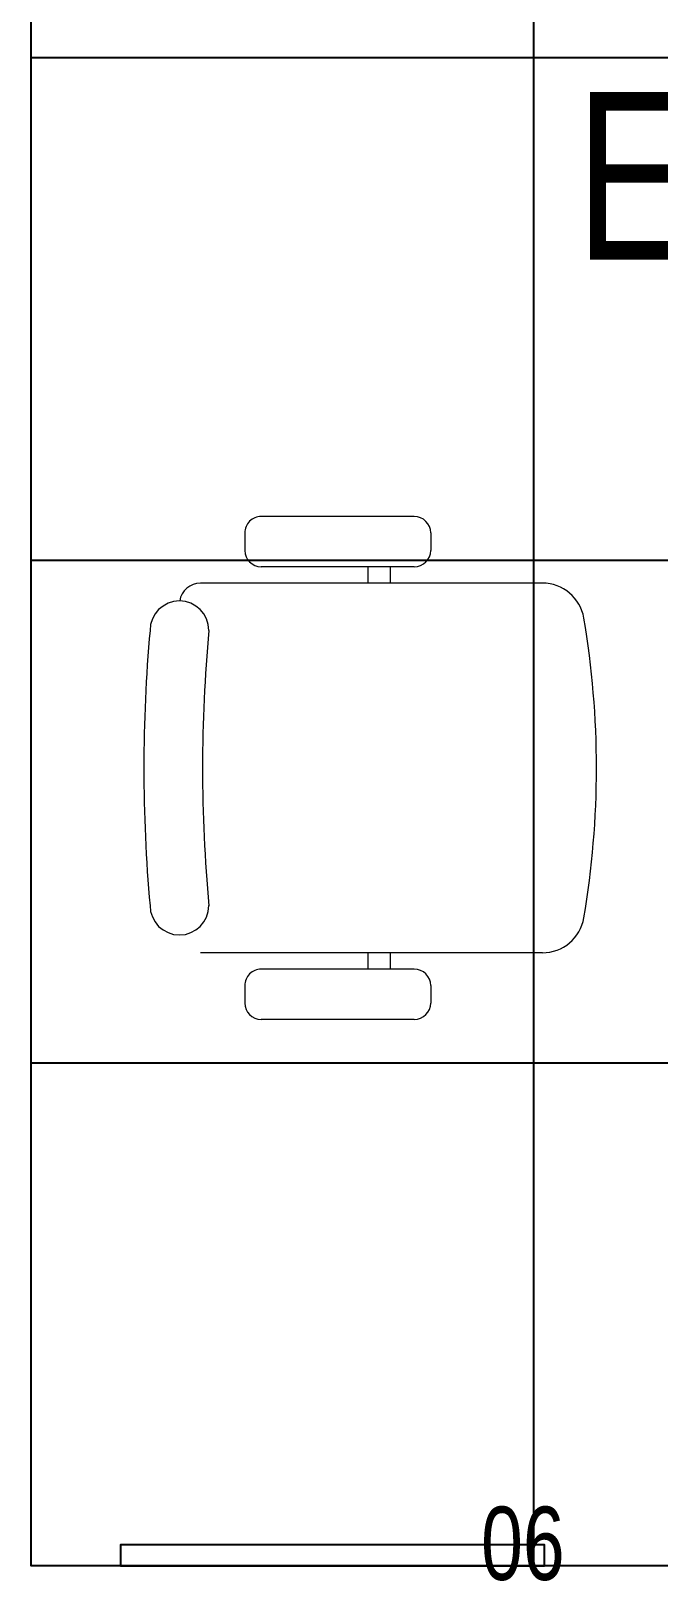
# Model space of a CAD drawing. Extents: x -509638 to 57327, y -29287 to 19916.
# Drawn here: x 39476 to 40225, y 5517 to 7367 of the extents above; entities that cross this region are included whole.
import ezdxf

# ---------------------------------------------------------------- set-up
doc = ezdxf.new("R2010")
doc.units = 0
doc.header["$LTSCALE"] = 0.25
doc.linetypes.add('DASHDOT', pattern=[25.4, 12.7, -6.35, 0, -6.35])
for name, color, linetype, lineweight in [('01-First Floor$0$72_EGR_BASE_TEXT', 252, 'Continuous', 5), ('01-First Floor$0$72_EGR_EQP_TAG', 142, 'Continuous', 5), ('01-First Floor$0$LOADING', 253, 'Continuous', 5), ('01-First Floor$0$NEW Wall', 166, 'Continuous', 5), ('01-First Floor$0$Walls', 251, 'Continuous', 5), ('E-LITE-CLNG-CNDT', 6, 'DASHDOT', 35)]:
    doc.layers.add(name, color=color, linetype=linetype, lineweight=lineweight)
doc.layers.add('01-First Floor$0$FALSE CEILING', color=251, linetype='Continuous')
doc.styles.add('01-First Floor$0$X3G_ENTITY_257CFD', font='swisscl.ttf', dxfattribs={"height": 200})
doc.styles.add('01-First Floor$0$X3G_ENTITY_9EC9', font='swisscl.ttf', dxfattribs={"height": 0.2})

# ---------------------------------------------------------------- blocks, each defined once
blk = doc.blocks.new('*X113')
at = {"color": 0}
for p, q in [((5, 3), (5, 3)), ((5, 3), (5, 3)), ((5, 3), (5, 3)), ((5, 3), (5, 3)), ((5, 3), (5, 3)), ((5, 3), (5, 3)), ((5, 3), (5, 3)), ((5, 3), (5, 3)), ((5, 3), (5, 3)), ((5, 3), (5, 3)), ((5, 3), (5, 3)), ((5, 3), (5, 3)), ((5, 3), (5, 3)), ((5, 3), (5, 3)), ((5, 3), (5, 3)), ((5, 3), (5, 3)), ((5, 3), (5, 3)), ((5, 3), (5, 3)), ((5, 3), (5, 3)), ((5, 3), (5, 3)), ((5, 3), (5, 3)), ((5, 3), (5, 3)), ((5, 3), (5, 3)), ((5, 3), (5, 3)), ((5, 3), (5, 3)), ((5, 3), (5, 3)), ((5, 3), (5, 3)), ((5, 3), (5, 3)), ((5, 3), (5, 3)), ((5, 3), (5, 3)), ((5, 3), (5, 3)), ((5, 3), (5, 3)), ((5, 3), (5, 3)), ((5, 3), (5, 3)), ((5, 3), (5, 3)), ((5, 3), (5, 3)), ((5, 3), (5, 3)), ((5, 3), (5, 3)), ((5, 3), (5, 3)), ((5, 3), (5, 3)), ((5, 3), (5, 3)), ((5, 3), (5, 3)), ((5, 3), (5, 3)), ((5, 3), (5, 3)), ((5, 3), (5, 3)), ((5, 3), (5, 3)), ((5, 3), (5, 3)), ((5, 3), (5, 3)), ((5, 3), (5, 3)), ((5, 3), (5, 3)), ((5, 3), (5, 3)), ((5, 3), (5, 3)), ((5, 3), (5, 3)), ((5, 3), (5, 3)), ((5, 3), (5, 3)), ((5, 3), (5, 3)), ((5, 3), (5, 3)), ((5, 3), (5, 3)), ((5, 3), (5, 3)), ((5, 3), (5, 3)), ((5, 3), (5, 3)), ((5, 3), (5, 3)), ((5, 3), (5, 3)), ((5, 3), (5, 3)), ((5, 3), (5, 3)), ((5, 3), (5, 3)), ((6, 3), (5, 3)), ((5, 3), (5, 3)), ((6, 3), (5, 3)), ((5, 3), (5, 3)), ((6, 3), (5, 3)), ((5, 3), (5, 3)), ((6, 3), (5, 3)), ((5, 3), (5, 3)), ((5, 3), (5, 3)), ((5, 3), (5, 3)), ((5, 3), (5, 3)), ((5, 3), (5, 3)), ((5, 3), (5, 3)), ((5, 3), (5, 3)), ((5, 3), (5, 3)), ((5, 3), (5, 3)), ((5, 3), (5, 3)), ((5, 3), (5, 3)), ((5, 3), (5, 3)), ((5, 3), (5, 3)), ((5, 3), (5, 3)), ((5, 3), (5, 3)), ((5, 3), (5, 3)), ((5, 3), (5, 3)), ((5, 3), (5, 3)), ((5, 3), (5, 3)), ((5, 3), (5, 3)), ((5, 3), (5, 3)), ((5, 3), (5, 3)), ((5, 3), (5, 3)), ((6, 3), (6, 3)), ((6, 3), (6, 3)), ((6, 3), (6, 3)), ((6, 3), (6, 3)), ((6, 3), (6, 3)), ((6, 3), (6, 3)), ((6, 3), (6, 3)), ((6, 3), (6, 3)), ((6, 3), (6, 3)), ((6, 3), (6, 3)), ((6, 3), (6, 3)), ((6, 3), (6, 3)), ((6, 3), (6, 3)), ((6, 3), (6, 3)), ((6, 3), (6, 3)), ((6, 3), (6, 3)), ((6, 3), (6, 3)), ((6, 3), (6, 3)), ((6, 3), (6, 3)), ((6, 3), (6, 3)), ((6, 3), (6, 3)), ((6, 3), (6, 3)), ((6, 3), (6, 3)), ((6, 3), (6, 3)), ((6, 3), (6, 3)), ((6, 3), (6, 3)), ((6, 3), (6, 3)), ((6, 3), (6, 3)), ((6, 3), (6, 3)), ((6, 3), (6, 3)), ((6, 3), (6, 3)), ((6, 3), (6, 3)), ((6, 3), (6, 3)), ((6, 3), (6, 3)), ((6, 3), (6, 3)), ((6, 3), (6, 3)), ((6, 3), (6, 3)), ((6, 3), (6, 3)), ((6, 3), (6, 3)), ((6, 3), (6, 3)), ((6, 3), (6, 3)), ((6, 3), (6, 3)), ((6, 3), (6, 3)), ((6, 3), (6, 3)), ((6, 3), (6, 3)), ((6, 3), (6, 3)), ((6, 3), (6, 3)), ((6, 3), (6, 3)), ((6, 3), (6, 3)), ((6, 3), (6, 3)), ((6, 3), (6, 3)), ((6, 3), (6, 3)), ((6, 3), (6, 3)), ((6, 3), (6, 3)), ((6, 3), (6, 3)), ((6, 3), (6, 3)), ((6, 3), (6, 3)), ((6, 3), (6, 3)), ((6, 3), (6, 3)), ((6, 3), (6, 3)), ((6, 3), (6, 3)), ((6, 3), (6, 3)), ((6, 3), (6, 3)), ((6, 3), (6, 3)), ((6, 3), (6, 3)), ((6, 3), (6, 3)), ((6, 3), (6, 3)), ((6, 3), (6, 3)), ((6, 3), (6, 3)), ((6, 3), (6, 3)), ((6, 3), (6, 3)), ((6, 3), (6, 3)), ((6, 3), (6, 3)), ((6, 3), (6, 3)), ((6, 3), (6, 3)), ((6, 3), (6, 3)), ((6, 3), (6, 3)), ((6, 3), (6, 3)), ((6, 3), (6, 3)), ((6, 3), (6, 3)), ((6, 3), (6, 3)), ((6, 3), (6, 3)), ((6, 3), (6, 3)), ((6, 3), (6, 3)), ((6, 3), (6, 3)), ((6, 3), (6, 3)), ((6, 3), (6, 3)), ((6, 3), (6, 3)), ((6, 3), (6, 3)), ((6, 3), (6, 3)), ((6, 3), (6, 3)), ((6, 3), (6, 3)), ((6, 3), (6, 3)), ((6, 3), (6, 3)), ((6, 3), (6, 3)), ((6, 3), (6, 3)), ((6, 3), (6, 3)), ((6, 3), (6, 3)), ((6, 3), (6, 3)), ((6, 3), (6, 3)), ((6, 3), (6, 3)), ((6, 3), (6, 3)), ((6, 3), (6, 3)), ((6, 3), (6, 3)), ((6, 3), (6, 3)), ((6, 3), (6, 3)), ((6, 3), (6, 3)), ((6, 3), (6, 3)), ((6, 3), (6, 3)), ((6, 3), (6, 3)), ((6, 3), (6, 3)), ((6, 3), (6, 3)), ((6, 3), (6, 3)), ((6, 3), (6, 3)), ((6, 3), (6, 3)), ((6, 3), (6, 3)), ((6, 3), (6, 3)), ((6, 3), (6, 3)), ((6, 3), (6, 3)), ((6, 3), (6, 3)), ((6, 3), (6, 3)), ((6, 3), (6, 3)), ((6, 3), (6, 3)), ((6, 3), (6, 3)), ((6, 3), (6, 3)), ((6, 3), (6, 3)), ((6, 3), (6, 3)), ((6, 3), (6, 3)), ((6, 3), (6, 3)), ((6, 3), (6, 3)), ((6, 3), (6, 3)), ((6, 3), (6, 3)), ((6, 3), (6, 3)), ((6, 3), (6, 3)), ((6, 3), (6, 3)), ((6, 3), (6, 3)), ((6, 3), (6, 3)), ((6, 3), (6, 3)), ((6, 3), (6, 3)), ((6, 3), (6, 3)), ((6, 3), (6, 3)), ((6, 3), (6, 3)), ((6, 3), (6, 3)), ((6, 3), (6, 3)), ((6, 3), (6, 3)), ((6, 3), (6, 3)), ((6, 3), (6, 3)), ((6, 3), (6, 3)), ((6, 3), (6, 3)), ((6, 3), (6, 3)), ((6, 3), (6, 3)), ((6, 3), (6, 3)), ((6, 3), (6, 3)), ((6, 3), (6, 3)), ((6, 3), (6, 3)), ((6, 3), (6, 3)), ((6, 3), (6, 3)), ((6, 3), (6, 3)), ((6, 3), (6, 3)), ((6, 3), (6, 3)), ((6, 3), (6, 3)), ((6, 3), (6, 3)), ((6, 3), (6, 3)), ((6, 3), (6, 3)), ((6, 3), (6, 3)), ((6, 3), (6, 3)), ((6, 3), (6, 3)), ((6, 3), (6, 3)), ((6, 3), (6, 3)), ((6, 3), (6, 3)), ((6, 3), (6, 3)), ((6, 3), (6, 3)), ((6, 3), (6, 3)), ((6, 3), (6, 3)), ((6, 3), (6, 3)), ((6, 3), (6, 3)), ((6, 3), (6, 3)), ((6, 3), (6, 3)), ((6, 3), (6, 3)), ((6, 3), (6, 3)), ((6, 3), (6, 3)), ((6, 3), (6, 3)), ((6, 3), (6, 3)), ((6, 3), (6, 3)), ((6, 3), (6, 3)), ((6, 3), (6, 3)), ((6, 3), (6, 3)), ((6, 3), (6, 3)), ((6, 3), (6, 3)), ((6, 3), (6, 3)), ((6, 3), (6, 3)), ((6, 3), (6, 3)), ((6, 3), (6, 3)), ((6, 3), (6, 3)), ((6, 3), (6, 3)), ((6, 3), (6, 3)), ((6, 3), (6, 3)), ((6, 3), (6, 3)), ((6, 3), (6, 3)), ((6, 3), (6, 3)), ((6, 3), (6, 3)), ((6, 3), (6, 3)), ((6, 3), (6, 3)), ((6, 3), (6, 3)), ((6, 3), (5, 3)), ((6, 3), (5, 3)), ((6, 3), (5, 3)), ((6, 3), (5, 3)), ((6, 3), (5, 3)), ((6, 3), (6, 3)), ((6, 3), (6, 3)), ((6, 3), (6, 3)), ((6, 3), (6, 3)), ((6, 3), (6, 3)), ((6, 3), (6, 3)), ((6, 3), (6, 3)), ((6, 3), (6, 3)), ((6, 3), (6, 3)), ((6, 3), (6, 3)), ((6, 3), (6, 3)), ((6, 3), (6, 3)), ((6, 3), (6, 3)), ((6, 3), (6, 3)), ((6, 3), (6, 3)), ((6, 3), (6, 3)), ((6, 3), (6, 3)), ((6, 3), (6, 3)), ((6, 3), (6, 3)), ((6, 3), (6, 3)), ((6, 3), (6, 3)), ((6, 3), (6, 3)), ((6, 3), (6, 3)), ((6, 3), (6, 3)), ((6, 3), (6, 3)), ((6, 3), (6, 3)), ((6, 3), (6, 3)), ((6, 3), (6, 3)), ((6, 3), (6, 3)), ((6, 3), (6, 3)), ((6, 3), (6, 3)), ((6, 3), (6, 3)), ((6, 3), (6, 3)), ((6, 3), (6, 3)), ((6, 3), (6, 3)), ((6, 3), (6, 3)), ((6, 3), (6, 3)), ((6, 3), (6, 3)), ((6, 3), (6, 3)), ((6, 3), (6, 3)), ((6, 3), (6, 3)), ((6, 3), (6, 3)), ((6, 3), (6, 3)), ((6, 3), (6, 3)), ((6, 3), (6, 3)), ((6, 3), (6, 3)), ((6, 3), (6, 3)), ((6, 3), (6, 3)), ((6, 3), (6, 3)), ((6, 3), (6, 3)), ((6, 3), (6, 3)), ((6, 3), (6, 3)), ((6, 3), (6, 3)), ((6, 3), (6, 3)), ((6, 3), (6, 3)), ((6, 3), (6, 3)), ((6, 3), (6, 3)), ((6, 3), (6, 3)), ((6, 3), (6, 3)), ((6, 3), (6, 3)), ((6, 3), (6, 3)), ((6, 3), (6, 3)), ((6, 3), (6, 3)), ((6, 3), (6, 3)), ((6, 3), (6, 3)), ((6, 3), (6, 3)), ((6, 3), (6, 3)), ((6, 3), (6, 3)), ((6, 3), (6, 3)), ((6, 3), (6, 3)), ((6, 3), (6, 3)), ((6, 3), (6, 3)), ((6, 3), (6, 3)), ((6, 3), (6, 3)), ((6, 3), (6, 3)), ((6, 3), (6, 3)), ((6, 3), (6, 3)), ((6, 3), (6, 3)), ((6, 3), (6, 3)), ((6, 3), (6, 3)), ((6, 3), (6, 3)), ((6, 3), (6, 3)), ((6, 3), (6, 3)), ((6, 3), (6, 3)), ((6, 3), (6, 3)), ((6, 3), (6, 3)), ((6, 3), (6, 3)), ((6, 3), (6, 3)), ((6, 3), (6, 3)), ((6, 3), (6, 3)), ((6, 3), (6, 3)), ((6, 3), (6, 3)), ((6, 3), (6, 3)), ((6, 3), (6, 3)), ((6, 3), (6, 3)), ((6, 3), (6, 3)), ((6, 3), (6, 3)), ((6, 3), (6, 3)), ((6, 3), (6, 3)), ((6, 3), (6, 3)), ((6, 3), (6, 3)), ((6, 3), (6, 3)), ((6, 3), (6, 3)), ((6, 3), (6, 3)), ((6, 3), (6, 3)), ((6, 3), (6, 3)), ((6, 3), (6, 3)), ((6, 3), (6, 3)), ((6, 3), (6, 3)), ((6, 3), (6, 3)), ((6, 3), (6, 3)), ((6, 3), (6, 3)), ((6, 3), (6, 3)), ((6, 3), (6, 3)), ((6, 3), (6, 3)), ((6, 3), (6, 3)), ((6, 3), (6, 3)), ((6, 3), (6, 3)), ((6, 3), (6, 3)), ((6, 3), (6, 3)), ((6, 3), (6, 3)), ((6, 3), (6, 3)), ((6, 3), (6, 3)), ((6, 3), (6, 3)), ((6, 3), (6, 3)), ((6, 3), (6, 3)), ((6, 3), (6, 3)), ((6, 3), (6, 3)), ((6, 3), (6, 3)), ((6, 3), (6, 3)), ((6, 3), (6, 3)), ((6, 3), (6, 3)), ((6, 3), (6, 3)), ((6, 3), (6, 3)), ((6, 3), (6, 3)), ((6, 3), (6, 3)), ((6, 3), (6, 3)), ((6, 3), (6, 3)), ((6, 3), (6, 3)), ((6, 3), (6, 3)), ((6, 3), (6, 3)), ((6, 3), (6, 3)), ((6, 3), (6, 3)), ((6, 3), (6, 3)), ((6, 3), (6, 3)), ((6, 3), (6, 3)), ((6, 3), (6, 3)), ((6, 3), (6, 3)), ((6, 3), (6, 3)), ((6, 3), (6, 3)), ((6, 3), (6, 3)), ((6, 3), (6, 3)), ((6, 3), (6, 3)), ((6, 3), (6, 3)), ((6, 3), (6, 3)), ((6, 3), (6, 3)), ((6, 3), (6, 3)), ((6, 3), (6, 3)), ((6, 3), (6, 3)), ((6, 3), (6, 3)), ((6, 3), (6, 3)), ((6, 3), (6, 3)), ((6, 3), (6, 3)), ((6, 3), (6, 3)), ((6, 3), (6, 3)), ((6, 3), (6, 3)), ((6, 3), (6, 3)), ((6, 3), (6, 3)), ((6, 3), (6, 3)), ((6, 3), (6, 3)), ((6, 3), (6, 3)), ((6, 3), (6, 3)), ((6, 3), (6, 3)), ((6, 3), (6, 3)), ((6, 3), (6, 3)), ((6, 3), (6, 3)), ((6, 3), (6, 3)), ((6, 3), (6, 3)), ((6, 3), (6, 3)), ((6, 3), (6, 3)), ((6, 3), (6, 3)), ((6, 3), (6, 3)), ((6, 3), (6, 3)), ((6, 3), (6, 3)), ((6, 3), (6, 3)), ((6, 3), (6, 3)), ((6, 3), (6, 3)), ((6, 3), (6, 3)), ((6, 3), (6, 3)), ((6, 3), (6, 3)), ((6, 3), (6, 3)), ((6, 3), (6, 3)), ((6, 3), (6, 3)), ((6, 3), (6, 3)), ((6, 3), (6, 3)), ((6, 3), (6, 3)), ((6, 3), (6, 3)), ((6, 3), (6, 3)), ((6, 3), (6, 3)), ((6, 3), (6, 3)), ((6, 3), (6, 3)), ((6, 3), (6, 3)), ((6, 3), (6, 3)), ((6, 3), (6, 3)), ((6, 3), (6, 3)), ((6, 3), (6, 3)), ((6, 3), (6, 3)), ((6, 3), (6, 3)), ((6, 3), (6, 3)), ((6, 3), (6, 3)), ((6, 3), (6, 3)), ((6, 3), (6, 3)), ((6, 3), (6, 3)), ((6, 3), (6, 3)), ((6, 3), (6, 3)), ((6, 3), (6, 3)), ((6, 3), (6, 3)), ((6, 3), (6, 3)), ((6, 3), (6, 3)), ((6, 3), (6, 3)), ((6, 3), (6, 3)), ((6, 3), (6, 3)), ((6, 3), (6, 3)), ((6, 3), (6, 3)), ((6, 3), (6, 3)), ((6, 3), (6, 3)), ((6, 3), (6, 3)), ((6, 3), (6, 3)), ((6, 3), (6, 3)), ((6, 3), (6, 3)), ((6, 3), (6, 3)), ((6, 3), (6, 3)), ((6, 3), (6, 3)), ((6, 3), (6, 3)), ((6, 3), (6, 3)), ((6, 3), (6, 3)), ((6, 3), (6, 3)), ((6, 3), (6, 3)), ((6, 3), (6, 3)), ((6, 3), (6, 3)), ((6, 3), (6, 3)), ((6, 3), (6, 3)), ((6, 3), (6, 3)), ((6, 3), (6, 3)), ((6, 3), (6, 3)), ((6, 3), (6, 3)), ((6, 3), (6, 3)), ((6, 3), (6, 3)), ((6, 3), (6, 3)), ((6, 3), (6, 3)), ((6, 3), (6, 3)), ((6, 3), (6, 3)), ((6, 3), (6, 3)), ((6, 3), (6, 3)), ((6, 3), (6, 3)), ((6, 3), (6, 3)), ((6, 3), (6, 3)), ((6, 3), (6, 3)), ((6, 3), (6, 3)), ((6, 3), (6, 3)), ((6, 3), (6, 3)), ((6, 3), (6, 3)), ((6, 3), (6, 3)), ((6, 3), (6, 3)), ((6, 3), (6, 3)), ((6, 3), (6, 3)), ((6, 3), (6, 3)), ((6, 3), (6, 3)), ((6, 3), (6, 3)), ((6, 3), (6, 3)), ((6, 3), (6, 3)), ((6, 3), (6, 3)), ((6, 3), (6, 3)), ((6, 3), (6, 3)), ((6, 3), (6, 3)), ((6, 3), (6, 3)), ((6, 3), (6, 3)), ((6, 3), (6, 3)), ((6, 3), (6, 3)), ((6, 3), (6, 3)), ((6, 3), (6, 3)), ((6, 3), (6, 3)), ((6, 3), (6, 3)), ((6, 3), (6, 3)), ((6, 3), (6, 3)), ((6, 3), (6, 3)), ((6, 3), (6, 3)), ((6, 3), (6, 3)), ((6, 3), (6, 3)), ((6, 3), (6, 3)), ((6, 3), (6, 3)), ((6, 3), (6, 3)), ((6, 3), (6, 3)), ((6, 3), (6, 3)), ((6, 3), (6, 3)), ((6, 3), (6, 3)), ((6, 3), (6, 3)), ((6, 3), (6, 3)), ((6, 3), (6, 3)), ((6, 3), (6, 3)), ((6, 3), (6, 3)), ((6, 3), (6, 3)), ((6, 3), (6, 3)), ((6, 3), (6, 3)), ((6, 3), (6, 3)), ((6, 3), (6, 3)), ((6, 3), (6, 3)), ((6, 3), (6, 3)), ((6, 3), (6, 3)), ((6, 3), (6, 3)), ((6, 3), (6, 3)), ((6, 3), (6, 3)), ((6, 3), (6, 3)), ((6, 3), (6, 3)), ((6, 3), (6, 3)), ((6, 3), (6, 3)), ((6, 3), (6, 3))]:
    blk.add_line(p, q, dxfattribs=at)
blk = doc.blocks.new('*X114')
at = {"color": 0}
for p, q in [((13, 1), (13, 1)), ((13, 1), (13, 1)), ((13, 1), (13, 1)), ((13, 1), (13, 1)), ((13, 1), (13, 1)), ((13, 1), (13, 1)), ((13, 1), (13, 1)), ((13, 1), (13, 1)), ((13, 1), (13, 1)), ((13, 1), (13, 1)), ((13, 1), (13, 1)), ((13, 1), (13, 1)), ((13, 1), (13, 1)), ((13, 1), (13, 1)), ((13, 1), (13, 1)), ((13, 1), (14, 1)), ((13, 1), (14, 1)), ((13, 1), (14, 1)), ((13, 1), (13, 1)), ((13, 1), (13, 1)), ((13, 1), (13, 1)), ((13, 1), (13, 1)), ((13, 1), (13, 1)), ((13, 1), (13, 1)), ((13, 1), (13, 1)), ((13, 1), (13, 1)), ((13, 1), (13, 1)), ((13, 1), (13, 1)), ((13, 1), (13, 1)), ((13, 1), (13, 1)), ((13, 1), (13, 1)), ((13, 1), (13, 1)), ((13, 1), (13, 1)), ((13, 1), (13, 1)), ((13, 1), (13, 1)), ((13, 1), (13, 1)), ((13, 1), (13, 1)), ((13, 1), (13, 1)), ((13, 1), (13, 1)), ((13, 1), (13, 1)), ((13, 1), (13, 1)), ((13, 1), (13, 1)), ((13, 1), (13, 1)), ((13, 1), (13, 1)), ((13, 1), (13, 1)), ((13, 1), (13, 1)), ((13, 1), (13, 1)), ((13, 1), (13, 1)), ((13, 1), (13, 1)), ((13, 1), (13, 1)), ((13, 1), (13, 1)), ((13, 1), (13, 1)), ((13, 1), (13, 1)), ((13, 1), (13, 1)), ((13, 1), (13, 1)), ((13, 1), (13, 1)), ((13, 1), (13, 1)), ((13, 1), (13, 1)), ((13, 1), (13, 1)), ((13, 1), (13, 1)), ((13, 1), (13, 1)), ((13, 1), (13, 1)), ((13, 1), (13, 1)), ((13, 1), (13, 1)), ((13, 1), (13, 1)), ((13, 1), (13, 1)), ((13, 1), (13, 1)), ((13, 1), (13, 1)), ((13, 1), (13, 1)), ((13, 1), (13, 1)), ((13, 1), (13, 1)), ((13, 1), (13, 1)), ((13, 1), (13, 1)), ((13, 1), (13, 1)), ((13, 1), (13, 1)), ((13, 1), (13, 1)), ((13, 1), (13, 1)), ((13, 1), (13, 1)), ((13, 1), (13, 1)), ((13, 1), (13, 1)), ((13, 1), (13, 1)), ((13, 1), (13, 1)), ((13, 1), (13, 1)), ((13, 1), (13, 1)), ((13, 1), (13, 1)), ((13, 1), (13, 1)), ((13, 1), (13, 1)), ((13, 1), (13, 1)), ((13, 1), (13, 1)), ((13, 1), (13, 1)), ((13, 1), (13, 1)), ((13, 1), (13, 1)), ((13, 1), (13, 1)), ((13, 1), (13, 1)), ((13, 1), (13, 1)), ((13, 1), (13, 1)), ((13, 1), (13, 1)), ((13, 1), (13, 1)), ((13, 1), (13, 1)), ((13, 1), (13, 1)), ((13, 1), (13, 1)), ((13, 1), (13, 1)), ((13, 1), (13, 1)), ((13, 1), (13, 1)), ((13, 1), (13, 1)), ((13, 1), (13, 1)), ((13, 1), (13, 1)), ((13, 1), (13, 1)), ((13, 1), (13, 1)), ((13, 1), (13, 1)), ((13, 1), (13, 1)), ((13, 1), (13, 1)), ((13, 1), (13, 1)), ((13, 1), (13, 1)), ((13, 1), (13, 1)), ((13, 1), (13, 1)), ((13, 1), (13, 1)), ((13, 1), (13, 1)), ((13, 1), (13, 1)), ((13, 1), (13, 1)), ((13, 1), (13, 1)), ((13, 1), (13, 1)), ((13, 1), (13, 1)), ((13, 1), (14, 1)), ((13, 0), (13, 0)), ((13, 0), (13, 0)), ((13, 0), (13, 0)), ((13, 0), (13, 0)), ((13, 0), (13, 0)), ((13, 0), (13, 0)), ((13, 0), (13, 0)), ((13, 0), (13, 0)), ((13, 0), (13, 0)), ((13, 0), (13, 0)), ((13, 0), (13, 0)), ((13, 0), (13, 0)), ((13, 0), (13, 0)), ((13, 0), (13, 0)), ((13, 0), (13, 0)), ((13, 0), (13, 0)), ((13, 0), (13, 0)), ((13, 0), (13, 0)), ((13, 0), (13, 0)), ((13, 0), (13, 0)), ((13, 0), (13, 0)), ((13, 0), (13, 0)), ((13, 0), (13, 0)), ((13, 0), (13, 0)), ((13, 0), (13, 0)), ((13, 0), (13, 0)), ((13, 0), (13, 0)), ((13, 0), (13, 0)), ((13, 0), (13, 0)), ((13, 0), (13, 0)), ((13, 0), (13, 0)), ((13, 0), (13, 0)), ((13, 0), (13, 0)), ((13, 0), (13, 0)), ((13, 0), (13, 0)), ((13, 0), (13, 0)), ((13, 0), (13, 0)), ((13, 0), (13, 0)), ((13, 0), (13, 0)), ((13, 0), (13, 0)), ((13, 0), (13, 0)), ((13, 0), (13, 0)), ((13, 0), (13, 0)), ((13, 0), (13, 0)), ((13, 0), (13, 0)), ((13, 0), (13, 0)), ((13, 0), (13, 0)), ((13, 0), (13, 0)), ((13, 0), (14, 0)), ((13, 0), (14, 0)), ((13, 0), (13, 0)), ((13, 0), (14, 0)), ((14, 1), (14, 1)), ((14, 1), (14, 1)), ((14, 1), (14, 1)), ((14, 1), (14, 1)), ((14, 1), (14, 1)), ((14, 1), (14, 1)), ((14, 1), (14, 1)), ((14, 1), (14, 1)), ((14, 1), (14, 1)), ((14, 1), (14, 1)), ((14, 1), (14, 1)), ((14, 1), (14, 1)), ((14, 1), (14, 1)), ((14, 1), (14, 1)), ((14, 1), (14, 1)), ((14, 1), (14, 1)), ((14, 1), (14, 1)), ((14, 1), (14, 1)), ((14, 1), (14, 1)), ((14, 1), (14, 1)), ((14, 1), (14, 1)), ((14, 1), (14, 1)), ((14, 1), (14, 1)), ((14, 1), (14, 1)), ((14, 1), (14, 1)), ((14, 1), (14, 1)), ((14, 1), (14, 1)), ((14, 1), (14, 1)), ((14, 1), (14, 1)), ((14, 1), (14, 1)), ((14, 1), (14, 1)), ((14, 1), (14, 1)), ((14, 1), (14, 1)), ((14, 1), (14, 1)), ((14, 1), (14, 1)), ((14, 1), (14, 1)), ((14, 1), (14, 1)), ((14, 1), (14, 1)), ((14, 1), (14, 1)), ((14, 1), (14, 1)), ((14, 1), (14, 1)), ((14, 1), (14, 1)), ((14, 1), (14, 1)), ((14, 1), (14, 1)), ((14, 1), (14, 1)), ((14, 1), (14, 1)), ((14, 1), (14, 1)), ((14, 1), (14, 1)), ((14, 1), (14, 1)), ((14, 1), (14, 1)), ((14, 1), (14, 1)), ((14, 1), (14, 1)), ((14, 1), (14, 1)), ((14, 1), (14, 1)), ((14, 1), (14, 1)), ((14, 1), (14, 1)), ((14, 1), (14, 1)), ((14, 1), (14, 1)), ((14, 1), (14, 1)), ((14, 1), (14, 1)), ((14, 1), (14, 1)), ((14, 1), (14, 1)), ((14, 1), (14, 1)), ((14, 1), (14, 1)), ((14, 1), (14, 1)), ((14, 1), (14, 1)), ((14, 1), (14, 1)), ((14, 1), (14, 1)), ((14, 1), (14, 1)), ((14, 1), (14, 1)), ((14, 1), (14, 1)), ((14, 1), (14, 1)), ((14, 1), (14, 1)), ((14, 1), (14, 1)), ((14, 1), (14, 1)), ((14, 1), (14, 1)), ((14, 1), (14, 1)), ((14, 1), (14, 1)), ((14, 1), (14, 1)), ((14, 1), (14, 1)), ((14, 1), (14, 1)), ((14, 1), (14, 1)), ((14, 1), (14, 1)), ((14, 1), (14, 1)), ((14, 1), (14, 1)), ((14, 1), (14, 1)), ((14, 1), (14, 1)), ((14, 1), (14, 1)), ((14, 1), (14, 1)), ((14, 1), (14, 1)), ((14, 1), (14, 1)), ((14, 1), (14, 1)), ((14, 1), (14, 1)), ((14, 1), (14, 1)), ((14, 0), (14, 0)), ((14, 0), (14, 0)), ((14, 0), (14, 0)), ((14, 0), (14, 0)), ((14, 0), (14, 0)), ((14, 0), (14, 0)), ((14, 0), (14, 0)), ((14, 0), (14, 0)), ((14, 0), (14, 0)), ((14, 0), (14, 0)), ((14, 0), (14, 0)), ((14, 0), (14, 0)), ((14, 0), (14, 0)), ((14, 0), (14, 0)), ((14, 0), (14, 0)), ((14, 0), (14, 0)), ((14, 0), (14, 0)), ((14, 0), (14, 0)), ((14, 0), (14, 0)), ((14, 0), (14, 0)), ((14, 0), (14, 0)), ((14, 0), (14, 0)), ((14, 0), (14, 0)), ((14, 0), (14, 0)), ((14, 0), (14, 0)), ((14, 0), (14, 0)), ((14, 0), (14, 0)), ((14, 0), (14, 0)), ((14, 0), (14, 0)), ((14, 0), (14, 0)), ((14, 0), (14, 0)), ((14, 0), (14, 0)), ((14, 0), (14, 0)), ((14, 0), (14, 0)), ((14, 0), (14, 0)), ((14, 0), (14, 0)), ((14, 0), (14, 0)), ((14, 0), (14, 0)), ((14, 0), (14, 0)), ((14, 0), (14, 0)), ((14, 0), (14, 0)), ((14, 0), (14, 0)), ((14, 0), (14, 0)), ((14, 0), (14, 0)), ((14, 0), (14, 0)), ((14, 0), (14, 0)), ((14, 0), (14, 0)), ((14, 0), (14, 0)), ((13, 0), (13, 0)), ((13, 0), (14, 0)), ((13, 0), (13, 0)), ((13, 0), (14, 0)), ((13, 0), (13, 0)), ((13, 0), (14, 0)), ((13, 0), (13, 0)), ((13, 0), (13, 0)), ((13, 0), (13, 0)), ((13, 0), (13, 0)), ((13, 0), (14, 0)), ((13, 0), (13, 0)), ((13, 0), (14, 0)), ((13, 0), (13, 0)), ((13, 0), (14, 0)), ((13, 0), (13, 0)), ((13, 0), (14, 0)), ((13, 0), (13, 0)), ((13, 0), (14, 0)), ((13, 0), (13, 0)), ((13, 0), (14, 0)), ((13, 0), (13, 0)), ((13, 0), (14, 0)), ((13, 0), (13, 0)), ((13, 0), (13, 0)), ((13, 0), (13, 0)), ((13, 0), (14, 0)), ((13, 0), (13, 0)), ((13, 0), (14, 0)), ((13, 0), (13, 0)), ((13, 0), (14, 0)), ((13, 0), (13, 0)), ((13, 0), (14, 0)), ((13, 0), (13, 0)), ((13, 0), (13, 0)), ((13, 0), (13, 0)), ((13, 0), (13, 0)), ((13, 0), (13, 0)), ((13, 0), (13, 0)), ((13, 0), (13, 0)), ((13, 0), (13, 0)), ((13, 0), (13, 0)), ((13, 0), (13, 0)), ((13, 0), (13, 0)), ((13, 0), (13, 0)), ((13, 0), (13, 0)), ((13, 0), (13, 0)), ((13, 0), (13, 0)), ((13, 0), (13, 0)), ((13, 0), (13, 0)), ((13, 0), (13, 0)), ((13, 0), (13, 0)), ((13, 0), (13, 0)), ((13, 0), (13, 0)), ((13, 0), (13, 0)), ((13, 0), (13, 0)), ((13, 0), (13, 0)), ((13, 0), (13, 0)), ((13, 0), (13, 0)), ((13, 0), (13, 0)), ((13, 0), (13, 0)), ((13, 0), (13, 0)), ((13, 0), (13, 0)), ((13, 0), (13, 0)), ((13, -1), (13, -1)), ((13, -1), (13, -1)), ((13, -1), (13, -1)), ((13, -1), (13, -1)), ((13, -1), (13, -1)), ((13, -1), (14, -1)), ((13, -1), (13, -1)), ((14, 0), (14, 0)), ((14, 0), (14, 0)), ((14, 0), (14, 0)), ((14, 0), (14, 0)), ((14, 0), (14, 0)), ((14, 0), (14, 0)), ((14, 0), (14, 0)), ((14, 0), (14, 0)), ((14, 0), (14, 0)), ((14, 0), (14, 0)), ((14, 0), (14, 0)), ((14, 0), (14, 0)), ((14, 0), (14, 0)), ((14, 0), (14, 0)), ((14, 0), (14, 0)), ((13, 0), (14, 0)), ((14, 0), (14, 0)), ((14, 0), (14, 0)), ((14, 0), (14, 0)), ((14, 0), (14, 0)), ((14, 0), (14, 0)), ((14, 0), (14, 0)), ((14, 0), (14, 0)), ((14, 0), (14, 0)), ((14, 0), (14, 0)), ((14, 0), (14, 0)), ((14, 0), (14, 0)), ((14, 0), (14, 0)), ((14, 0), (14, 0)), ((14, 0), (14, 0)), ((14, 0), (14, 0)), ((14, 0), (14, 0)), ((14, 0), (14, 0)), ((14, 0), (14, 0)), ((14, 0), (14, 0)), ((14, 0), (14, 0)), ((14, 0), (14, 0)), ((14, 0), (14, 0)), ((14, 0), (14, 0)), ((14, 0), (14, 0)), ((14, 0), (14, 0)), ((14, 0), (14, 0)), ((14, 0), (14, 0)), ((14, 0), (14, 0)), ((14, 0), (14, 0)), ((14, 0), (14, 0)), ((14, 0), (14, 0)), ((14, 0), (14, 0)), ((14, 0), (14, 0)), ((14, 0), (14, 0)), ((14, -1), (14, -1)), ((14, -1), (14, -1)), ((14, -1), (14, -1)), ((14, -1), (14, -1)), ((14, -1), (14, -1))]:
    blk.add_line(p, q, dxfattribs=at)
blk = doc.blocks.new('01-First Floor$0$GF21018-P')
at = {"color": 0}
for p, q in [((-0.2207, 0.4756), (-0.2207, 0.0675)), ((0.2205, 0.4756), (0.2205, 0.0675)), ((-0.2806, 0.3422), (-0.2598, 0.3422)), ((0.2596, 0.3422), (0.2804, 0.3422)), ((-0.3002, 0.3226), (-0.3002, 0.14)), ((-0.2402, 0.3226), (-0.2402, 0.14)), ((0.24, 0.3226), (0.24, 0.14)), ((0.3, 0.3226), (0.3, 0.14)), ((-0.2402, 0.2937), (-0.2207, 0.2937)), ((0.2205, 0.2937), (0.24, 0.2937)), ((-0.2402, 0.2671), (-0.2207, 0.2671)), ((0.2205, 0.2671), (0.24, 0.2671)), ((-0.2806, 0.1204), (-0.2598, 0.1204)), ((0.2596, 0.1204), (0.2804, 0.1204))]:
    blk.add_line(p, q, dxfattribs=at)
for points in [[(0.24, 0.2937), (0.24, 0.2937), (0.24, 0.2937), (0.24, 0.2937), (0.24, 0.2937), (0.24, 0.2937), (0.24, 0.2937), (0.24, 0.2937), (0.24, 0.2937), (0.24, 0.2937), (0.24, 0.2937), (0.24, 0.2937), (0.24, 0.2937), (0.24, 0.2937), (0.24, 0.2937), (0.24, 0.2937), (0.24, 0.2937), (0.24, 0.2937), (0.24, 0.2937), (0.24, 0.2937), (0.24, 0.2937), (0.24, 0.2937), (0.24, 0.2937), (0.24, 0.2937), (0.24, 0.2937), (0.24, 0.2937), (0.24, 0.2937), (0.24, 0.2937), (0.24, 0.2937), (0.24, 0.2937), (0.24, 0.2937), (0.24, 0.2937), (0.24, 0.2937), (0.24, 0.2937), (0.24, 0.2937), (0.24, 0.2937), (0.24, 0.2937), (0.24, 0.2937), (0.24, 0.2937), (0.24, 0.2937), (0.24, 0.2937), (0.24, 0.2937), (0.24, 0.2937), (0.24, 0.2937), (0.24, 0.2937), (0.24, 0.2937), (0.24, 0.2937), (0.24, 0.2937), (0.24, 0.2937), (0.24, 0.2937), (0.24, 0.2937), (0.24, 0.2937), (0.24, 0.2937), (0.24, 0.2937), (0.24, 0.2937), (0.24, 0.2937), (0.24, 0.2937), (0.24, 0.2937), (0.24, 0.2937), (0.24, 0.2937), (0.24, 0.2937), (0.24, 0.2937), (0.24, 0.2937), (0.24, 0.2937), (0.24, 0.2937), (0.24, 0.2937), (0.24, 0.2937), (0.24, 0.2937), (0.24, 0.2937), (0.24, 0.2937), (0.24, 0.2937), (0.24, 0.2937), (0.24, 0.2937), (0.24, 0.2937), (0.24, 0.2937), (0.24, 0.2937), (0.24, 0.2937), (0.24, 0.2937), (0.24, 0.2937), (0.24, 0.2937), (0.24, 0.2937), (0.24, 0.2937), (0.24, 0.2937), (0.24, 0.2937), (0.24, 0.2937), (0.24, 0.2937), (0.24, 0.2937), (0.24, 0.2937), (0.24, 0.2937), (0.24, 0.2937), (0.24, 0.2937), (0.24, 0.2937), (0.24, 0.2937), (0.24, 0.2937), (0.24, 0.2937), (0.24, 0.2937), (0.24, 0.2937), (0.24, 0.2937), (0.24, 0.2937), (0.24, 0.2937), (0.24, 0.2937), (0.24, 0.2937), (0.24, 0.2937), (0.24, 0.2937), (0.24, 0.2937), (0.24, 0.2937), (0.24, 0.2937), (0.24, 0.2937), (0.24, 0.2937), (0.24, 0.2937), (0.24, 0.2937), (0.24, 0.2937), (0.24, 0.2937), (0.24, 0.2937), (0.24, 0.2937), (0.24, 0.2937), (0.24, 0.2937), (0.24, 0.2937), (0.24, 0.2937), (0.24, 0.2937), (0.24, 0.2937), (0.24, 0.2937), (0.24, 0.2937), (0.24, 0.2937), (0.24, 0.2937), (0.24, 0.2937), (0.24, 0.2937), (0.24, 0.2937), (0.24, 0.2937), (0.24, 0.2937), (0.24, 0.2937), (0.24, 0.2937), (0.24, 0.2937), (0.24, 0.2937), (0.24, 0.2937), (0.24, 0.2937), (0.24, 0.2937), (0.24, 0.2937), (0.24, 0.2937), (0.24, 0.2937), (0.24, 0.2937), (0.24, 0.2937), (0.24, 0.2937), (0.24, 0.2937), (0.24, 0.2937), (0.24, 0.2937), (0.24, 0.2937), (0.24, 0.2937), (0.24, 0.2937), (0.24, 0.2937), (0.24, 0.2937), (0.24, 0.2937), (0.24, 0.2937), (0.24, 0.2937), (0.24, 0.2937), (0.24, 0.2937), (0.24, 0.2937), (0.24, 0.2937), (0.24, 0.2937), (0.24, 0.2937), (0.24, 0.2937), (0.24, 0.2937), (0.24, 0.2937), (0.24, 0.2937), (0.24, 0.2937), (0.24, 0.2937), (0.24, 0.2937), (0.24, 0.2937), (0.24, 0.2937), (0.24, 0.2937), (0.24, 0.2937), (0.24, 0.2937), (0.24, 0.2937), (0.24, 0.2937), (0.24, 0.2937), (0.24, 0.2937), (0.24, 0.2937), (0.24, 0.2937), (0.24, 0.2937), (0.24, 0.2937), (0.24, 0.2937), (0.24, 0.2937), (0.24, 0.2937), (0.24, 0.2937), (0.24, 0.2937), (0.24, 0.2937), (0.24, 0.2937), (0.24, 0.2937), (0.24, 0.2937), (0.24, 0.2937), (0.24, 0.2937), (0.24, 0.2937), (0.24, 0.2937), (0.24, 0.2937), (0.24, 0.2937), (0.24, 0.2937), (0.24, 0.2937), (0.24, 0.2937), (0.24, 0.2937), (0.24, 0.2937), (0.24, 0.2937), (0.24, 0.2937), (0.24, 0.2937), (0.24, 0.2937), (0.24, 0.2937), (0.24, 0.2937), (0.24, 0.2937), (0.24, 0.2937), (0.24, 0.2937), (0.24, 0.2937), (0.24, 0.2937), (0.24, 0.2937), (0.24, 0.2937), (0.24, 0.2937), (0.24, 0.2937), (0.24, 0.2937), (0.24, 0.2937), (0.24, 0.2937), (0.24, 0.2937), (0.24, 0.2937), (0.24, 0.2937), (0.24, 0.2937), (0.24, 0.2937), (0.24, 0.2937), (0.24, 0.2937), (0.24, 0.2937), (0.24, 0.2937), (0.24, 0.2937), (0.24, 0.2937), (0.24, 0.2937), (0.24, 0.2937), (0.24, 0.2937), (0.24, 0.2937), (0.24, 0.2937), (0.24, 0.2937), (0.24, 0.2937), (0.24, 0.2937), (0.24, 0.2937), (0.24, 0.2937), (0.24, 0.2937), (0.24, 0.2937), (0.24, 0.2937), (0.24, 0.2937), (0.24, 0.2937), (0.24, 0.2937), (0.24, 0.2937), (0.24, 0.2937), (0.24, 0.2937), (0.24, 0.2937), (0.24, 0.2937), (0.24, 0.2937), (0.24, 0.2937), (0.24, 0.2937), (0.24, 0.2937), (0.24, 0.2937), (0.24, 0.2937), (0.24, 0.2937), (0.24, 0.2937), (0.24, 0.2937), (0.24, 0.2937), (0.24, 0.2937), (0.24, 0.2937), (0.24, 0.2937), (0.24, 0.2937), (0.24, 0.2937), (0.24, 0.2937), (0.24, 0.2937), (0.24, 0.2937), (0.24, 0.2937), (0.24, 0.2937), (0.24, 0.2937), (0.24, 0.2937), (0.24, 0.2937), (0.24, 0.2937), (0.24, 0.2937), (0.24, 0.2937), (0.24, 0.2937)], [(0.24, 0.2937), (0.24, 0.2937), (0.24, 0.2937), (0.24, 0.2937), (0.24, 0.2937), (0.24, 0.2937), (0.24, 0.2937), (0.24, 0.2937), (0.24, 0.2937), (0.24, 0.2937), (0.24, 0.2937), (0.24, 0.2937), (0.24, 0.2937), (0.24, 0.2937), (0.24, 0.2937), (0.24, 0.2937), (0.24, 0.2937), (0.24, 0.2937), (0.24, 0.2937), (0.24, 0.2937), (0.24, 0.2937), (0.24, 0.2937), (0.24, 0.2937), (0.24, 0.2937), (0.24, 0.2937), (0.24, 0.2937), (0.24, 0.2937), (0.24, 0.2937), (0.24, 0.2937), (0.24, 0.2937), (0.24, 0.2937), (0.24, 0.2937), (0.24, 0.2937), (0.24, 0.2937), (0.24, 0.2937), (0.24, 0.2937), (0.24, 0.2937), (0.24, 0.2937), (0.24, 0.2937), (0.24, 0.2937), (0.24, 0.2937), (0.24, 0.2937), (0.24, 0.2937), (0.24, 0.2937), (0.24, 0.2937), (0.24, 0.2937), (0.24, 0.2937), (0.24, 0.2937), (0.24, 0.2937), (0.24, 0.2937), (0.24, 0.2937), (0.24, 0.2937), (0.24, 0.2937), (0.24, 0.2937), (0.24, 0.2937), (0.24, 0.2937), (0.24, 0.2937), (0.24, 0.2937), (0.24, 0.2937), (0.24, 0.2937), (0.24, 0.2937), (0.24, 0.2937), (0.24, 0.2937), (0.24, 0.2937), (0.24, 0.2937), (0.24, 0.2937), (0.24, 0.2937), (0.24, 0.2937), (0.24, 0.2937), (0.24, 0.2937), (0.24, 0.2937), (0.24, 0.2937), (0.24, 0.2937), (0.24, 0.2937), (0.24, 0.2937), (0.24, 0.2937), (0.24, 0.2937), (0.24, 0.2937), (0.24, 0.2937), (0.24, 0.2937), (0.24, 0.2937), (0.24, 0.2937), (0.24, 0.2937), (0.24, 0.2937), (0.24, 0.2937), (0.24, 0.2937), (0.24, 0.2937), (0.24, 0.2937), (0.24, 0.2937), (0.24, 0.2937), (0.24, 0.2937), (0.24, 0.2937), (0.24, 0.2937), (0.24, 0.2937), (0.24, 0.2937), (0.24, 0.2937), (0.24, 0.2937), (0.24, 0.2937), (0.24, 0.2937), (0.24, 0.2937), (0.24, 0.2937), (0.24, 0.2937), (0.24, 0.2937), (0.24, 0.2937), (0.24, 0.2937), (0.24, 0.2937), (0.24, 0.2937), (0.24, 0.2937), (0.24, 0.2937), (0.24, 0.2937), (0.24, 0.2937), (0.24, 0.2937), (0.24, 0.2937), (0.24, 0.2937), (0.24, 0.2937), (0.24, 0.2937), (0.24, 0.2937), (0.24, 0.2937), (0.24, 0.2937), (0.24, 0.2937), (0.24, 0.2937), (0.24, 0.2937), (0.24, 0.2937), (0.24, 0.2937), (0.24, 0.2937), (0.24, 0.2937), (0.24, 0.2937), (0.24, 0.2937), (0.24, 0.2937), (0.24, 0.2937), (0.24, 0.2937), (0.24, 0.2937), (0.24, 0.2937), (0.24, 0.2937), (0.24, 0.2937), (0.24, 0.2937), (0.24, 0.2937), (0.24, 0.2937), (0.24, 0.2937), (0.24, 0.2937), (0.24, 0.2937), (0.24, 0.2937), (0.24, 0.2937), (0.24, 0.2937), (0.24, 0.2937), (0.24, 0.2937), (0.24, 0.2937), (0.24, 0.2937), (0.24, 0.2937), (0.24, 0.2937), (0.24, 0.2937), (0.24, 0.2937), (0.24, 0.2937), (0.24, 0.2937), (0.24, 0.2937), (0.24, 0.2937), (0.24, 0.2937), (0.24, 0.2937), (0.24, 0.2937), (0.24, 0.2937), (0.24, 0.2937), (0.24, 0.2937), (0.24, 0.2937), (0.24, 0.2937), (0.24, 0.2937), (0.24, 0.2937), (0.24, 0.2937), (0.24, 0.2937), (0.24, 0.2937), (0.24, 0.2937), (0.24, 0.2937), (0.24, 0.2937), (0.24, 0.2937), (0.24, 0.2937), (0.24, 0.2937), (0.24, 0.2937), (0.24, 0.2937), (0.24, 0.2937), (0.24, 0.2937), (0.24, 0.2937), (0.24, 0.2937), (0.24, 0.2937), (0.24, 0.2937), (0.24, 0.2937), (0.24, 0.2937), (0.24, 0.2937), (0.24, 0.2937), (0.24, 0.2937), (0.24, 0.2937), (0.24, 0.2937), (0.24, 0.2937), (0.24, 0.2937), (0.24, 0.2937), (0.24, 0.2937), (0.24, 0.2937), (0.24, 0.2937), (0.24, 0.2937), (0.24, 0.2937), (0.24, 0.2937), (0.24, 0.2937), (0.24, 0.2937), (0.24, 0.2937), (0.24, 0.2937), (0.24, 0.2937), (0.24, 0.2937), (0.24, 0.2937), (0.24, 0.2937), (0.24, 0.2937), (0.24, 0.2937), (0.24, 0.2937), (0.24, 0.2937), (0.24, 0.2937), (0.24, 0.2937), (0.24, 0.2937), (0.24, 0.2937), (0.24, 0.2937), (0.24, 0.2937), (0.24, 0.2937), (0.24, 0.2937)], [(0.24, 0.2937), (0.24, 0.2937), (0.24, 0.2937), (0.24, 0.2937), (0.24, 0.2937), (0.24, 0.2937), (0.24, 0.2937), (0.24, 0.2937), (0.24, 0.2937), (0.24, 0.2937), (0.24, 0.2937), (0.24, 0.2937), (0.24, 0.2937), (0.24, 0.2937), (0.24, 0.2937), (0.24, 0.2937), (0.24, 0.2937), (0.24, 0.2937), (0.24, 0.2937), (0.24, 0.2937), (0.24, 0.2937), (0.24, 0.2937), (0.24, 0.2937), (0.24, 0.2937), (0.24, 0.2937), (0.24, 0.2937), (0.24, 0.2937), (0.24, 0.2937), (0.24, 0.2937), (0.24, 0.2937), (0.24, 0.2937), (0.24, 0.2937), (0.24, 0.2937), (0.24, 0.2937), (0.24, 0.2937), (0.24, 0.2937), (0.24, 0.2937), (0.24, 0.2937), (0.24, 0.2937), (0.24, 0.2937), (0.24, 0.2937), (0.24, 0.2937), (0.24, 0.2937), (0.24, 0.2937), (0.24, 0.2937), (0.24, 0.2937), (0.24, 0.2937), (0.24, 0.2937), (0.24, 0.2937), (0.24, 0.2937), (0.24, 0.2937), (0.24, 0.2937), (0.24, 0.2937), (0.24, 0.2937), (0.24, 0.2937), (0.24, 0.2937), (0.24, 0.2937), (0.24, 0.2937), (0.24, 0.2937), (0.24, 0.2937), (0.24, 0.2937), (0.24, 0.2937), (0.24, 0.2937), (0.24, 0.2937), (0.24, 0.2937), (0.24, 0.2937), (0.24, 0.2937), (0.24, 0.2937), (0.24, 0.2937), (0.24, 0.2937), (0.24, 0.2937), (0.24, 0.2937), (0.24, 0.2937), (0.24, 0.2937), (0.24, 0.2937), (0.24, 0.2937), (0.24, 0.2937), (0.24, 0.2937), (0.24, 0.2937), (0.24, 0.2937), (0.24, 0.2937), (0.24, 0.2937), (0.24, 0.2937), (0.24, 0.2937), (0.24, 0.2937), (0.24, 0.2937), (0.24, 0.2937), (0.24, 0.2937), (0.24, 0.2937), (0.24, 0.2937), (0.24, 0.2937), (0.24, 0.2937), (0.24, 0.2937), (0.24, 0.2937), (0.24, 0.2937), (0.24, 0.2937), (0.24, 0.2937), (0.24, 0.2937), (0.24, 0.2937), (0.24, 0.2937), (0.24, 0.2937), (0.24, 0.2937), (0.24, 0.2937), (0.24, 0.2937), (0.24, 0.2937), (0.24, 0.2937), (0.24, 0.2937), (0.24, 0.2937), (0.24, 0.2937), (0.24, 0.2937), (0.24, 0.2937), (0.24, 0.2937), (0.24, 0.2937), (0.24, 0.2937), (0.24, 0.2937), (0.24, 0.2937), (0.24, 0.2937), (0.24, 0.2937), (0.24, 0.2937), (0.24, 0.2937), (0.24, 0.2937), (0.24, 0.2937), (0.24, 0.2937), (0.24, 0.2937), (0.24, 0.2937), (0.24, 0.2937), (0.24, 0.2937), (0.24, 0.2937), (0.24, 0.2937), (0.24, 0.2937), (0.24, 0.2937), (0.24, 0.2937), (0.24, 0.2937), (0.24, 0.2937), (0.24, 0.2937), (0.24, 0.2937), (0.24, 0.2937), (0.24, 0.2937), (0.24, 0.2937), (0.24, 0.2937), (0.24, 0.2937), (0.24, 0.2937), (0.24, 0.2937), (0.24, 0.2937), (0.24, 0.2937), (0.24, 0.2937), (0.24, 0.2937), (0.24, 0.2937), (0.24, 0.2937), (0.24, 0.2937), (0.24, 0.2937), (0.24, 0.2937), (0.24, 0.2937), (0.24, 0.2937), (0.24, 0.2937), (0.24, 0.2937), (0.24, 0.2937), (0.24, 0.2937), (0.24, 0.2937), (0.24, 0.2937), (0.24, 0.2937), (0.24, 0.2937), (0.24, 0.2937), (0.24, 0.2937), (0.24, 0.2937), (0.24, 0.2937), (0.24, 0.2937), (0.24, 0.2937), (0.24, 0.2937), (0.24, 0.2937), (0.24, 0.2937), (0.24, 0.2937), (0.24, 0.2937), (0.24, 0.2937), (0.24, 0.2937), (0.24, 0.2937), (0.24, 0.2937), (0.24, 0.2937), (0.24, 0.2937), (0.24, 0.2937), (0.24, 0.2937), (0.24, 0.2937), (0.24, 0.2937), (0.24, 0.2937), (0.24, 0.2937), (0.24, 0.2937), (0.24, 0.2937), (0.24, 0.2937), (0.24, 0.2937), (0.24, 0.2937), (0.24, 0.2937), (0.24, 0.2937), (0.24, 0.2937), (0.24, 0.2937), (0.24, 0.2937), (0.24, 0.2937), (0.24, 0.2937), (0.24, 0.2937), (0.24, 0.2937), (0.24, 0.2937), (0.24, 0.2937), (0.24, 0.2937), (0.24, 0.2937), (0.24, 0.2937), (0.24, 0.2937), (0.24, 0.2937), (0.24, 0.2937), (0.24, 0.2937), (0.24, 0.2937), (0.24, 0.2937), (0.24, 0.2937), (0.24, 0.2937), (0.24, 0.2937), (0.24, 0.2937)]]:
    blk.add_lwpolyline(points, close=True, dxfattribs=at)
for centre, radius, start, end in [((-0.0001, -0.5295), 1.0695, 80.3671, 99.6329), ((-0.1707, 0.4756), 0.05, 99.6329, 180), ((0.1705, 0.4756), 0.05, 0, 80.3671), ((-0.2806, 0.3226), 0.0196, 90, 180), ((-0.2598, 0.3226), 0.0196, 360, 90), ((0.2596, 0.3226), 0.0196, 90, 180), ((0.2804, 0.3226), 0.0196, 0, 90), ((-0.2806, 0.14), 0.0196, 180, 270), ((-0.2598, 0.14), 0.0196, 270, 360), ((0.2596, 0.14), 0.0196, 180, 270), ((0.2804, 0.14), 0.0196, 270, 0), ((-0.1643, 0.0425), 0.0351, 90, 270), ((0, 1.8467), 1.7767, 264.6946, 275.3053), ((0.1641, 0.0425), 0.0351, 270, 90), ((-0.1957, 0.0675), 0.025, 180, 261.4721), ((0, 1.8314), 1.8314, 264.8532, 275.147)]:
    blk.add_arc(centre, radius, start, end, dxfattribs=at)
at = {"layer": '01-First Floor$0$NEW Wall', "color": 0, "linetype": 'Continuous'}
for points in [[(0.24, 0.2937), (0.24, 0.2937), (0.24, 0.2937), (0.24, 0.2937), (0.24, 0.2937), (0.24, 0.2937), (0.24, 0.2937), (0.24, 0.2937)], [(0.24, 0.2937), (0.24, 0.2937), (0.24, 0.2937), (0.24, 0.2937), (0.24, 0.2937), (0.24, 0.2937), (0.24, 0.2937)], [(0.24, 0.2937), (0.24, 0.2937), (0.24, 0.2937), (0.24, 0.2937), (0.24, 0.2937), (0.24, 0.2937), (0.24, 0.2937), (0.24, 0.2937), (0.24, 0.2937)], [(0.24, 0.2937), (0.24, 0.2937), (0.24, 0.2937), (0.24, 0.2937), (0.24, 0.2937), (0.24, 0.2937), (0.24, 0.2937), (0.24, 0.2937), (0.24, 0.2937), (0.24, 0.2937)], [(0.24, 0.2937), (0.24, 0.2937), (0.24, 0.2937), (0.24, 0.2937), (0.24, 0.2937), (0.24, 0.2937), (0.24, 0.2937), (0.24, 0.2937), (0.24, 0.2937), (0.24, 0.2937), (0.24, 0.2937), (0.24, 0.2937), (0.24, 0.2937), (0.24, 0.2937), (0.24, 0.2937)], [(0.24, 0.2937), (0.24, 0.2937), (0.24, 0.2937), (0.24, 0.2937), (0.24, 0.2937), (0.24, 0.2937), (0.24, 0.2937), (0.24, 0.2937), (0.24, 0.2937), (0.24, 0.2937)], [(0.24, 0.2937), (0.24, 0.2937), (0.24, 0.2937), (0.24, 0.2937), (0.24, 0.2937), (0.24, 0.2937), (0.24, 0.2937), (0.24, 0.2937), (0.24, 0.2937), (0.24, 0.2937)], [(0.24, 0.2937), (0.24, 0.2937), (0.24, 0.2937), (0.24, 0.2937), (0.24, 0.2937), (0.24, 0.2937), (0.24, 0.2937), (0.24, 0.2937), (0.24, 0.2937), (0.24, 0.2937)], [(0.24, 0.2937), (0.24, 0.2937), (0.24, 0.2937), (0.24, 0.2937), (0.24, 0.2937), (0.24, 0.2937), (0.24, 0.2937), (0.24, 0.2937), (0.24, 0.2937), (0.24, 0.2937), (0.24, 0.2937), (0.24, 0.2937), (0.24, 0.2937), (0.24, 0.2937), (0.24, 0.2937), (0.24, 0.2937), (0.24, 0.2937), (0.24, 0.2937)], [(0.24, 0.2937), (0.24, 0.2937), (0.24, 0.2937), (0.24, 0.2937), (0.24, 0.2937), (0.24, 0.2937), (0.24, 0.2937), (0.24, 0.2937), (0.24, 0.2937), (0.24, 0.2937), (0.24, 0.2937), (0.24, 0.2937)], [(0.24, 0.2937), (0.24, 0.2937), (0.24, 0.2937), (0.24, 0.2937), (0.24, 0.2937), (0.24, 0.2937), (0.24, 0.2937)], [(0.24, 0.2937), (0.24, 0.2937), (0.24, 0.2937), (0.24, 0.2937), (0.24, 0.2937), (0.24, 0.2937), (0.24, 0.2937), (0.24, 0.2937), (0.24, 0.2937), (0.24, 0.2937), (0.24, 0.2937), (0.24, 0.2937), (0.24, 0.2937), (0.24, 0.2937), (0.24, 0.2937), (0.24, 0.2937), (0.24, 0.2937), (0.24, 0.2937), (0.24, 0.2937), (0.24, 0.2937), (0.24, 0.2937), (0.24, 0.2937), (0.24, 0.2937), (0.24, 0.2937), (0.24, 0.2937), (0.24, 0.2937), (0.24, 0.2937), (0.24, 0.2937), (0.24, 0.2937), (0.24, 0.2937), (0.24, 0.2937), (0.24, 0.2937), (0.24, 0.2937), (0.24, 0.2937), (0.24, 0.2937), (0.24, 0.2937), (0.24, 0.2937), (0.24, 0.2937), (0.24, 0.2937), (0.24, 0.2937), (0.24, 0.2937), (0.24, 0.2937), (0.24, 0.2937), (0.24, 0.2937), (0.24, 0.2937), (0.24, 0.2937), (0.24, 0.2937), (0.24, 0.2937), (0.24, 0.2937), (0.24, 0.2937), (0.24, 0.2937), (0.24, 0.2937), (0.24, 0.2937), (0.24, 0.2937), (0.24, 0.2937), (0.24, 0.2937), (0.24, 0.2937), (0.24, 0.2937), (0.24, 0.2937), (0.24, 0.2937), (0.24, 0.2937), (0.24, 0.2937), (0.24, 0.2937), (0.24, 0.2937), (0.24, 0.2937), (0.24, 0.2937), (0.24, 0.2937), (0.24, 0.2937), (0.24, 0.2937), (0.24, 0.2937), (0.24, 0.2937), (0.24, 0.2937), (0.24, 0.2937), (0.24, 0.2937), (0.24, 0.2937), (0.24, 0.2937), (0.24, 0.2937), (0.24, 0.2937), (0.24, 0.2937), (0.24, 0.2937), (0.24, 0.2937), (0.24, 0.2937), (0.24, 0.2937), (0.24, 0.2937), (0.24, 0.2937), (0.24, 0.2937), (0.24, 0.2937), (0.24, 0.2937), (0.24, 0.2937), (0.24, 0.2937), (0.24, 0.2937), (0.24, 0.2937), (0.24, 0.2937), (0.24, 0.2937), (0.24, 0.2937), (0.24, 0.2937), (0.24, 0.2937), (0.24, 0.2937), (0.24, 0.2937), (0.24, 0.2937), (0.24, 0.2937), (0.24, 0.2937), (0.24, 0.2937), (0.24, 0.2937), (0.24, 0.2937), (0.24, 0.2937), (0.24, 0.2937), (0.24, 0.2937), (0.24, 0.2937), (0.24, 0.2937), (0.24, 0.2937)], [(0.24, 0.2937), (0.24, 0.2937), (0.24, 0.2937), (0.24, 0.2937), (0.24, 0.2937), (0.24, 0.2937), (0.24, 0.2937), (0.24, 0.2937), (0.24, 0.2937), (0.24, 0.2937), (0.24, 0.2937), (0.24, 0.2937), (0.24, 0.2937), (0.24, 0.2937), (0.24, 0.2937), (0.24, 0.2937), (0.24, 0.2937)], [(0.24, 0.2937), (0.24, 0.2937), (0.24, 0.2937), (0.24, 0.2937), (0.24, 0.2937), (0.24, 0.2937), (0.24, 0.2937), (0.24, 0.2937), (0.24, 0.2937), (0.24, 0.2937), (0.24, 0.2937), (0.24, 0.2937), (0.24, 0.2937), (0.24, 0.2937), (0.24, 0.2937), (0.24, 0.2937), (0.24, 0.2937), (0.24, 0.2937), (0.24, 0.2937), (0.24, 0.2937), (0.24, 0.2937), (0.24, 0.2937), (0.24, 0.2937), (0.24, 0.2937), (0.24, 0.2937), (0.24, 0.2937), (0.24, 0.2937), (0.24, 0.2937), (0.24, 0.2937), (0.24, 0.2937), (0.24, 0.2937), (0.24, 0.2937), (0.24, 0.2937), (0.24, 0.2937), (0.24, 0.2937), (0.24, 0.2937), (0.24, 0.2937), (0.24, 0.2937), (0.24, 0.2937), (0.24, 0.2937), (0.24, 0.2937), (0.24, 0.2937), (0.24, 0.2937), (0.24, 0.2937), (0.24, 0.2937), (0.24, 0.2937), (0.24, 0.2937), (0.24, 0.2937), (0.24, 0.2937), (0.24, 0.2937), (0.24, 0.2937), (0.24, 0.2937), (0.24, 0.2937), (0.24, 0.2937), (0.24, 0.2937), (0.24, 0.2937), (0.24, 0.2937), (0.24, 0.2937), (0.24, 0.2937), (0.24, 0.2937), (0.24, 0.2937), (0.24, 0.2937), (0.24, 0.2937), (0.24, 0.2937), (0.24, 0.2937), (0.24, 0.2937), (0.24, 0.2937), (0.24, 0.2937), (0.24, 0.2937), (0.24, 0.2937), (0.24, 0.2937), (0.24, 0.2937), (0.24, 0.2937), (0.24, 0.2937), (0.24, 0.2937), (0.24, 0.2937), (0.24, 0.2937), (0.24, 0.2937), (0.24, 0.2937), (0.24, 0.2937), (0.24, 0.2937), (0.24, 0.2937), (0.24, 0.2937), (0.24, 0.2937), (0.24, 0.2937), (0.24, 0.2937), (0.24, 0.2937), (0.24, 0.2937), (0.24, 0.2937)], [(0.24, 0.2937), (0.24, 0.2937), (0.24, 0.2937), (0.24, 0.2937), (0.24, 0.2937), (0.24, 0.2937), (0.24, 0.2937), (0.24, 0.2937), (0.24, 0.2937), (0.24, 0.2937), (0.24, 0.2937), (0.24, 0.2937), (0.24, 0.2937), (0.24, 0.2937), (0.24, 0.2937), (0.24, 0.2937), (0.24, 0.2937), (0.24, 0.2937), (0.24, 0.2937), (0.24, 0.2937), (0.24, 0.2937), (0.24, 0.2937), (0.24, 0.2937), (0.24, 0.2937), (0.24, 0.2937), (0.24, 0.2937), (0.24, 0.2937), (0.24, 0.2937), (0.24, 0.2937), (0.24, 0.2937), (0.24, 0.2937), (0.24, 0.2937), (0.24, 0.2937), (0.24, 0.2937), (0.24, 0.2937), (0.24, 0.2937), (0.24, 0.2937), (0.24, 0.2937), (0.24, 0.2937), (0.24, 0.2937), (0.24, 0.2937), (0.24, 0.2937), (0.24, 0.2937), (0.24, 0.2937), (0.24, 0.2937), (0.24, 0.2937), (0.24, 0.2937), (0.24, 0.2937), (0.24, 0.2937), (0.24, 0.2937), (0.24, 0.2937), (0.24, 0.2937), (0.24, 0.2937), (0.24, 0.2937)]]:
    blk.add_lwpolyline(points, dxfattribs=at)
at = {"color": 0}
for name, xscale, yscale, zscale in [('*X113', 8.59375e-11, 8.59375e-11, 8.59375e-11), ('*X114', 5.5e-11, 5.5e-11, 5.5e-11)]:
    blk.add_blockref(name, (0.24, 0.2937), dxfattribs=dict(at, xscale=xscale, yscale=yscale, zscale=zscale))
blk = doc.blocks.new('01-First Floor')
at = {"layer": '01-First Floor$0$FALSE CEILING', "linetype": 'Continuous'}
for p, q in [((40076, 5535), (40076, 8610)), ((39476, 7335), (43476, 7335)), ((39476, 6735), (43476, 6735)), ((39476, 6135), (43476, 6135))]:
    blk.add_line(p, q, dxfattribs=at)
at = {"layer": '01-First Floor$0$FALSE CEILING'}
blk.add_lwpolyline([(43476, 5535), (39476, 5535), (39476, 8610), (43476, 8610)], close=True, dxfattribs=at)
at = {"layer": '01-First Floor$0$FALSE CEILING', "elevation": -0.1}
blk.add_lwpolyline([(40088.7, 5535), (40088.7, 5560), (39582.7, 5560), (39582.7, 5535), (40088.7, 5535)], dxfattribs=at)
at = {"layer": '01-First Floor$0$LOADING', "elevation": -0.1}
blk.add_lwpolyline([(40088.7, 5535), (40088.7, 5560), (39582.7, 5560), (39582.7, 5535), (40088.7, 5535)], dxfattribs=at)
at = {"layer": '01-First Floor$0$Walls'}
for p in [(39476, 8610), (43476, 5535)]:
    blk.add_line(p, (39476, 5535), dxfattribs=at)
at = {"layer": '01-First Floor$0$LOADING', "extrusion": (-7.77426e-06, 2.24021e-05, 1), "xscale": 1000, "yscale": 1000, "zscale": 1000, "rotation": 269.9985892449479}
blk.add_blockref('01-First Floor$0$GF21018-P', (39610.6, 6487, -0.3), dxfattribs=at)
at = {"layer": '01-First Floor$0$72_EGR_BASE_TEXT', "insert": (41584.1, 7293.9, 0), "char_height": 200, "attachment_point": 2, "style": '01-First Floor$0$X3G_ENTITY_9EC9'}
blk.add_mtext('ENDOCRINOLOGY CLINIC  (1)', dxfattribs=at)
at = {"layer": '01-First Floor$0$72_EGR_EQP_TAG', "insert": (40062.8, 5605.5, -0.1), "char_height": 87.47, "attachment_point": 2, "style": '01-First Floor$0$X3G_ENTITY_257CFD'}
blk.add_mtext('06', dxfattribs=at)

msp = doc.modelspace()

# ---------------------------------------------------------------- block references
at = {"layer": 'E-LITE-CLNG-CNDT'}
msp.add_blockref('01-First Floor', (0, 0), dxfattribs=at)

doc.saveas('drawing.dxf')
